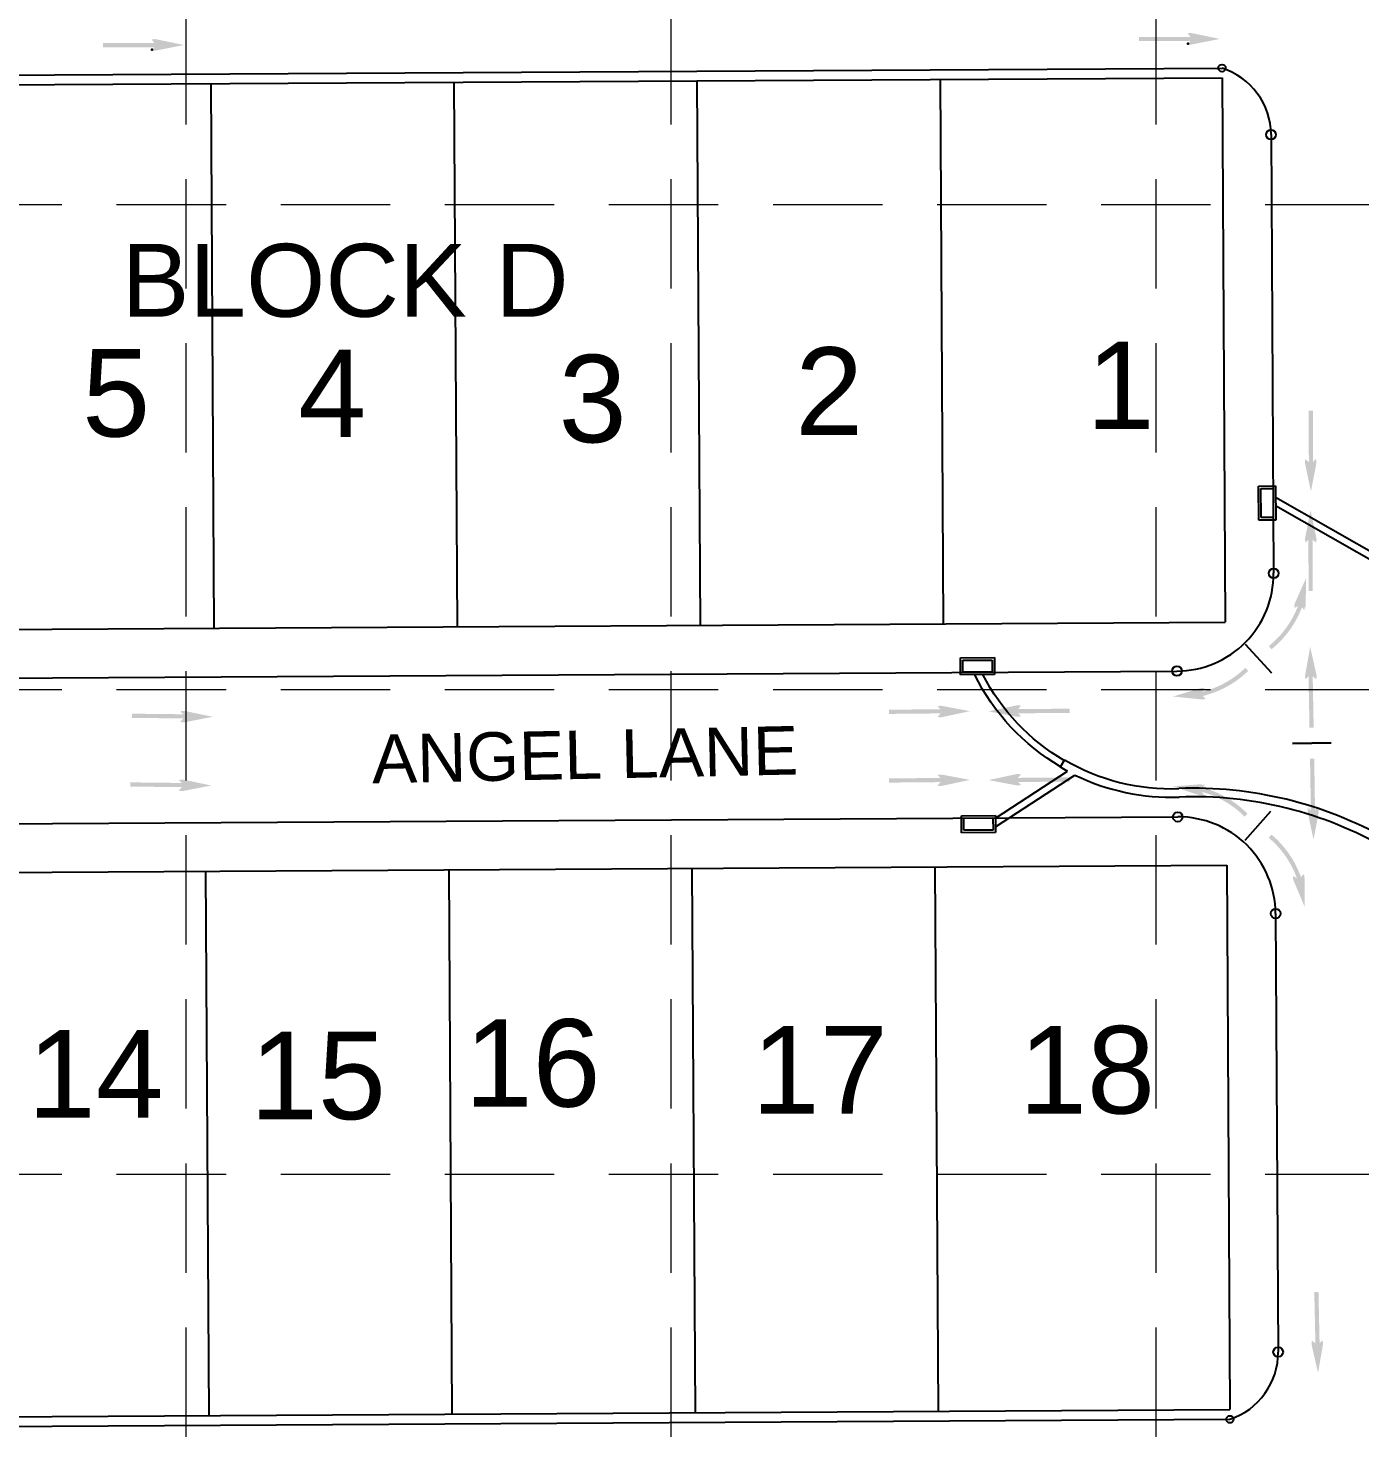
# Model space of a CAD drawing. Header units: inches. Extents: x -5337 to 1057, y 15227 to 19227.
# Drawn here: x -3967.8 to -3694, y 16972.4 to 17263 of the extents above; entities that cross this region are included whole.
import ezdxf
from ezdxf.enums import TextEntityAlignment as Align

# ---------------------------------------------------------------- set-up
doc = ezdxf.new("R2010")
doc.units = ezdxf.units.IN
doc.header["$LTSCALE"] = 150
doc.header["$MEASUREMENT"] = 0
doc.linetypes.add('HIDDEN', pattern=[0.375, 0.25, -0.125])
for name, color, linetype in [('1 BLOCK NUMBERS', 7, 'Continuous'), ('1 LOT NUMBER', 7, 'Continuous'), ('grid', 7, 'HIDDEN'), ('LOT NUM', 7, 'Continuous'), ('LOTLINE', 7, 'Continuous'), ('PAVING', 7, 'Continuous'), ('ROW', 7, 'Continuous'), ('STORM', 7, 'Continuous'), ('STORM INLET', 7, 'Continuous')]:
    doc.layers.add(name, color=color, linetype=linetype)
doc.styles.get("Standard").update_dxf_attribs({"font": 'ARIAL.TTF', "height": 25})

msp = doc.modelspace()

# ---------------------------------------------------------------- hatches: boundary and pattern name
at = {"layer": 'PAVING', "linetype": 'Continuous', "lineweight": 30}
h = msp.add_hatch(color=256, dxfattribs=at)
edge = h.paths.add_edge_path()
edge.add_line((-3729.334141956288, 17261.82795502096), (-3728.786367224282, 17261.21972894834))
edge.add_line((-3728.786367224282, 17261.21972894834), (-3739.370355146313, 17261.22360438298))
edge.add_line((-3739.370355146313, 17261.22360438298), (-3739.366688435373, 17260.36362481587))
edge.add_line((-3739.366688435375, 17260.36362481587), (-3728.786605593024, 17260.35976815052))
edge.add_line((-3728.786605593026, 17260.35976815052), (-3729.322809847323, 17259.85999453818))
edge.add_line((-3729.322809847321, 17259.85999453819), (-3729.323732457966, 17259.85850388909))
edge.add_ellipse((-3728.788744893172, 17259.8110293909), major_axis=(-0.5599999505631703, 0.0002171318721258616), ratio=0.2857142857142858, start_angle=342.8173277777778, end_angle=484.7269333333335)
edge.add_line((-3728.469782987744, 17259.67940549453), (-3728.470900035498, 17259.67968843004))
edge.add_line((-3728.470900035498, 17259.67968843004), (-3722.738486504913, 17260.81357222877))
edge.add_line((-3722.738486504913, 17260.81357222878), (-3728.466096165612, 17261.99567948188))
edge.add_line((-3728.46609616561, 17261.99567948188), (-3728.464798773563, 17261.99660086438))
edge.add_ellipse((-3728.792675216901, 17261.86700929522), major_axis=(-0.5599999505631703, 0.0002171318721258616), ratio=0.2857142857142857, start_angle=234.1684722222222, end_angle=374.4967194444445)
edge.add_line((-3729.334861404408, 17261.82716758623), (-3729.334141956288, 17261.82795502096))
edge.add_line((-3729.334141956288, 17261.82795502096), (-3729.334141956288, 17261.82795502096))
h = msp.add_hatch(color=256, dxfattribs=at)
edge = h.paths.add_edge_path()
edge.add_line((-3942.390955895293, 17260.57775967187), (-3941.843181163287, 17259.96953359925))
edge.add_line((-3941.843181163287, 17259.96953359925), (-3952.427169085318, 17259.97340903389))
edge.add_line((-3952.427169085318, 17259.97340903389), (-3952.423502374379, 17259.11342946678))
edge.add_line((-3952.423502374379, 17259.11342946679), (-3941.84341953203, 17259.10957280143))
edge.add_line((-3941.84341953203, 17259.10957280143), (-3942.379623786326, 17258.6097991891))
edge.add_line((-3942.379623786326, 17258.60979918909), (-3942.380546396971, 17258.60830853999))
edge.add_ellipse((-3941.845558832176, 17258.56083404182), major_axis=(-0.5599999505631703, 0.0002171318721258616), ratio=0.2857142857142858, start_angle=342.8173277777778, end_angle=484.7269333333335)
edge.add_line((-3941.526596926748, 17258.42921014545), (-3941.527713974501, 17258.42949308096))
edge.add_line((-3941.527713974499, 17258.42949308096), (-3935.795300443915, 17259.56337687969))
edge.add_line((-3935.795300443917, 17259.56337687969), (-3941.522910104613, 17260.74548413279))
edge.add_line((-3941.522910104613, 17260.74548413279), (-3941.521612712566, 17260.7464055153))
edge.add_ellipse((-3941.849489155904, 17260.61681394614), major_axis=(-0.5599999505631703, 0.0002171318721258616), ratio=0.2857142857142857, start_angle=234.1684722222222, end_angle=374.4967194444445)
edge.add_line((-3942.391675343411, 17260.57697223715), (-3942.390955895291, 17260.57775967187))
edge.add_line((-3942.390955895293, 17260.57775967187), (-3942.390955895293, 17260.57775967187))
at = {"layer": 'PAVING'}
h = msp.add_hatch(color=256, dxfattribs=at)
edge = h.paths.add_edge_path()
edge.add_line((-3703.080567371933, 17174.3107795316), (-3703.579712567611, 17173.7698469354))
edge.add_line((-3703.579712567613, 17173.7698469354), (-3703.613580874295, 17184.35404667264))
edge.add_line((-3703.613580874293, 17184.35404667264), (-3704.473714369224, 17184.35250042017))
edge.add_line((-3704.473714369225, 17184.35250042017), (-3704.439546157555, 17173.7683082326))
edge.add_line((-3704.439546157553, 17173.7683082326), (-3705.048510844103, 17174.31555659535))
edge.add_line((-3705.048510844104, 17174.31555659535), (-3705.05019596185, 17174.31697931158))
edge.add_ellipse((-3705.088485072634, 17173.77468126121), major_axis=(-0.0018205723296114, 0.5599970406318172), ratio=0.2857142857142855, start_angle=345.5032805555555, end_angle=485.8315277777779)
edge.add_line((-3705.217137307465, 17173.44643509958), (-3705.215110628096, 17173.44718899924))
edge.add_line((-3705.215110628096, 17173.44718899924), (-3704.017338917969, 17167.72141825371))
edge.add_line((-3704.017338917969, 17167.72141825371), (-3702.898878883443, 17173.45918212487))
edge.add_line((-3702.898878883441, 17173.45918212487), (-3702.899965677001, 17173.45805401801))
edge.add_ellipse((-3703.032502315458, 17173.77663774295), major_axis=(-0.0018205723296114, 0.5599970406318172), ratio=0.2857142857142858, start_angle=235.2730666666667, end_angle=377.1826722222223)
edge.add_line((-3703.081508443323, 17174.31148718855), (-3703.080567371933, 17174.31077953159))
edge.add_line((-3703.080567371933, 17174.3107795316), (-3703.080567371933, 17174.3107795316))
edge.add_line((-3703.080567371933, 17174.3107795316), (-3703.080567371933, 17174.3107795316))
h = msp.add_hatch(color=256, dxfattribs=at)
edge = h.paths.add_edge_path()
edge.add_line((-3705.028312682971, 17157.27276738307), (-3704.529362390836, 17157.81349500949))
edge.add_line((-3704.529362390835, 17157.8134950095), (-3704.495499117269, 17147.22949520891))
edge.add_line((-3704.495499117269, 17147.22949520891), (-3703.635463074108, 17147.2309389765))
edge.add_line((-3703.635463074108, 17147.2309389765), (-3703.669326347674, 17157.81493877708))
edge.add_line((-3703.669326347674, 17157.81493877708), (-3703.060266725912, 17157.26789286754))
edge.add_line((-3703.060266725912, 17157.26789286755), (-3703.05867185299, 17157.26637186786))
edge.add_ellipse((-3703.020370858523, 17157.80866907906), major_axis=(0.001808300790129319, -0.5599970803926145), ratio=0.2857142857142856, start_angle=345.5032805555555, end_angle=485.8315277777779)
edge.add_line((-3702.891711430677, 17158.13691242138), (-3702.893664425361, 17158.13616049533))
edge.add_line((-3702.893664425361, 17158.13616049533), (-3704.091336167159, 17163.86193375742))
edge.add_line((-3704.091336167159, 17163.86193375742), (-3705.210101139792, 17158.12436227325))
edge.add_line((-3705.21010113979, 17158.12436227324), (-3705.208883315159, 17158.12534423759))
edge.add_ellipse((-3705.076353658045, 17157.80675760837), major_axis=(0.001808300790129319, -0.5599970803926145), ratio=0.2857142857142859, start_angle=235.2730666666667, end_angle=377.1826722222223)
edge.add_line((-3705.027359250658, 17157.271907089), (-3705.028312682969, 17157.27276738307))
edge.add_line((-3705.028312682971, 17157.27276738307), (-3705.028312682971, 17157.27276738307))
edge.add_line((-3705.028312682971, 17157.27276738307), (-3705.028312682971, 17157.27276738307))
at = {"layer": 'PAVING', "linetype": 'Continuous', "lineweight": 30}
h = msp.add_hatch(color=256, dxfattribs=at)
edge = h.paths.add_edge_path()
edge.add_line((-3707.372576376516, 17144.60141155557), (-3704.989748034326, 17149.9432165907))
edge.add_line((-3704.989748034324, 17149.94321659071), (-3705.113749088134, 17144.10378909355))
edge.add_line((-3705.113749088132, 17144.10378909355), (-3705.112704140927, 17144.10357005971))
edge.add_ellipse((-3705.309781338072, 17143.82033491373), major_axis=(-0.1205244358273786, -0.5468765043240476), ratio=0.285714285714286, start_angle=-17.182672222222322, end_angle=124.7269333333333, ccw=False)
edge.add_line((-3705.471085863748, 17143.30803966041), (-3705.474002587862, 17143.30842594443))
edge.add_line((-3705.474002587858, 17143.30842594443), (-3705.847398869304, 17143.93731738445))
edge.add_line((-3705.847398869304, 17143.93731738446), (-3705.839712183246, 17143.92937287976))
edge.add_arc((-3724.954709747468, 17151.14060269742), 20.43000164864094, 308.92249272300944, 339.3307621674539, ccw=False)
edge.add_line((-3712.119182358681, 17135.24613187856), (-3712.659493422954, 17135.9152088683))
edge.add_arc((-3724.954709747468, 17151.14060269742), 19.57000157924148, 308.9224927230094, 338.9982982785651)
edge.add_line((-3706.684747632991, 17144.12679872617), (-3706.685961116435, 17144.12627102146))
edge.add_line((-3706.685961116436, 17144.12627102147), (-3707.393985901916, 17143.72147896312))
edge.add_line((-3707.393985901914, 17143.72147896311), (-3707.396169458134, 17143.72012519639))
edge.add_ellipse((-3707.318595604143, 17144.25821029777), major_axis=(-0.1205244358273786, -0.5468765043240476), ratio=0.2857142857142856, start_angle=-125.83152777777792, end_angle=14.496719444444523, ccw=False)
edge.add_line((-3707.37471887289, 17144.60627222442), (-3707.372583993698, 17144.60302779475))
h = msp.add_hatch(color=256, dxfattribs=at)
edge = h.paths.add_edge_path()
edge.add_line((-3705.000108749377, 17129.14528679097), (-3704.509530613206, 17129.69387538514))
edge.add_line((-3704.509530613206, 17129.69387538514), (-3704.309052740475, 17119.11176059758))
edge.add_line((-3704.309052740475, 17119.11176059758), (-3703.449222363532, 17119.12681982495))
edge.add_line((-3703.449222363532, 17119.12681982495), (-3703.649700236263, 17129.70893461251))
edge.add_line((-3703.649700236265, 17129.70893461251), (-3703.032237008312, 17129.17156773821))
edge.add_line((-3703.032237008312, 17129.17156773821), (-3703.030567720658, 17129.16995790362))
edge.add_ellipse((-3703.000813459632, 17129.71279118036), major_axis=(0.01062886081451215, -0.5598991707083663), ratio=0.2857142857142855, start_angle=345.5032805555555, end_angle=485.8315277777779)
edge.add_line((-3702.877340301744, 17130.04302040507), (-3702.87938816339, 17130.04240557347))
edge.add_line((-3702.87938816339, 17130.04240557347), (-3704.167075016525, 17135.7488501483))
edge.add_line((-3704.167075016525, 17135.7488501483), (-3705.194879080465, 17129.99397379381))
edge.add_line((-3705.194879080465, 17129.99397379381), (-3705.194042695855, 17129.99495474253))
edge.add_ellipse((-3705.05651125754, 17129.67849514902), major_axis=(0.01062886081451215, -0.5598991707083663), ratio=0.2857142857142856, start_angle=235.2730666666667, end_angle=377.1826722222223)
edge.add_line((-3704.999098235696, 17129.14448267289), (-3705.000108749377, 17129.14528679097))
edge.add_line((-3705.000108749377, 17129.14528679097), (-3705.000108749377, 17129.14528679097))
edge.add_line((-3705.000108749377, 17129.14528679097), (-3705.000108749377, 17129.14528679097))
h = msp.add_hatch(color=256, dxfattribs=at)
edge = h.paths.add_edge_path()
edge.add_line((-3726.781392154287, 17127.23532544514), (-3732.376875730253, 17125.53107208337))
edge.add_line((-3732.376875730255, 17125.53107208337), (-3726.566772162161, 17124.93249716909))
edge.add_line((-3726.566772162159, 17124.93249716909), (-3726.566570640616, 17124.93115513899))
edge.add_ellipse((-3726.261149640299, 17125.09171529251), major_axis=(0.5575795570750982, 0.05200997531182858), ratio=0.2857142857142861, start_angle=235.2730666666667, end_angle=377.1826722222223)
edge.add_line((-3725.732846040524, 17125.18846670847), (-3725.733120021028, 17125.19125846369))
edge.add_line((-3725.733120021026, 17125.1912584637), (-3726.310889821238, 17125.63976059074))
edge.add_line((-3726.310889821238, 17125.63976059074), (-3726.303855611106, 17125.63105946047))
edge.add_arc((-3731.097307248763, 17145.49076039975), 20.42999999999999, 283.5697002782846, 313.9779697227291)
edge.add_line((-3716.911088847677, 17130.78919225324), (-3717.508257013436, 17131.40805420845))
edge.add_arc((-3731.097307248763, 17145.49076039975), 19.57000000000002, 283.9021641671735, 313.97796972272903, ccw=False)
edge.add_line((-3726.395326912105, 17126.49401644417), (-3726.39464709505, 17126.49532374976))
edge.add_line((-3726.394647095049, 17126.49532374977), (-3725.905610583304, 17127.14773726141))
edge.add_line((-3725.905610583304, 17127.14773726141), (-3725.903844323544, 17127.14972148404))
edge.add_ellipse((-3726.447391469917, 17127.13924622175), major_axis=(0.5575795570750982, 0.05200997531182858), ratio=0.285714285714286, start_angle=345.5032805555555, end_angle=485.8315277777779)
edge.add_line((-3726.785848290727, 17127.23795736076), (-3726.782892589887, 17127.23543786637))
at = {"layer": 'PAVING'}
h = msp.add_hatch(color=256, dxfattribs=at)
edge = h.paths.add_edge_path()
edge.add_line((-3936.460358783366, 17122.38189444308), (-3935.926840071448, 17121.87526030089))
edge.add_line((-3935.926840071446, 17121.87526030089), (-3946.510273984153, 17121.99375952196))
edge.add_line((-3946.510273984153, 17121.99375952196), (-3946.52113890391, 17121.13391378375))
edge.add_line((-3946.521138903909, 17121.13391378375), (-3935.937799926416, 17121.01521210947))
edge.add_line((-3935.937799926418, 17121.01521210947), (-3936.49355201833, 17120.41423595159))
edge.add_line((-3936.493552018328, 17120.41423595158), (-3936.495093299471, 17120.41255333801))
edge.add_ellipse((-3935.953404108872, 17120.366444204), major_axis=(-0.5599650214039378, 0.006258977878838092), ratio=0.2857142857142856, start_angle=345.5032805555555, end_angle=485.8315277777779)
edge.add_line((-3935.627048242624, 17120.23306958604), (-3935.627866385734, 17120.2349646613))
edge.add_line((-3935.627866385734, 17120.2349646613), (-3929.885309035608, 17121.35003262359))
edge.add_line((-3929.885309035608, 17121.3500326236), (-3935.606155084914, 17122.5514446762))
edge.add_line((-3935.606155084914, 17122.5514446762), (-3935.605234935249, 17122.55016767282))
edge.add_ellipse((-3935.925697674558, 17122.42224119766), major_axis=(-0.5599650214039378, 0.006258977878838092), ratio=0.2857142857142859, start_angle=235.2730666666667, end_angle=377.1826722222223)
edge.add_line((-3936.461198488227, 17122.38095671409), (-3936.460358783366, 17122.38189444308))
edge.add_line((-3936.460358783366, 17122.38189444308), (-3936.460358783366, 17122.38189444308))
edge.add_line((-3936.460358783366, 17122.38189444308), (-3936.460358783366, 17122.38189444308))
h = msp.add_hatch(color=256, dxfattribs=at)
edge = h.paths.add_edge_path()
edge.add_line((-3780.751268467908, 17123.40802980558), (-3780.207327449594, 17122.91256148308))
edge.add_line((-3780.207327449594, 17122.91256148308), (-3790.790910545549, 17122.81048709343))
edge.add_line((-3790.790910545549, 17122.81048709343), (-3790.783863518389, 17121.95039204089))
edge.add_line((-3790.783863518391, 17121.95039204089), (-3780.200282938995, 17122.05256639887))
edge.add_line((-3780.200282938995, 17122.05256639887), (-3780.743439455895, 17121.44000354646))
edge.add_line((-3780.743439455893, 17121.44000354646), (-3780.744801729374, 17121.43844341424))
edge.add_ellipse((-3780.202268667446, 17121.40364243485), major_axis=(-0.5599737540899239, -0.005421690736092805), ratio=0.2857142857142855, start_angle=345.5032805555555, end_angle=485.8315277777779)
edge.add_line((-3779.873201972914, 17121.27710370283), (-3779.874113135435, 17121.27902967107))
edge.add_line((-3779.874113135433, 17121.27902967107), (-3774.156171331295, 17122.51361602063))
edge.add_line((-3774.156171331299, 17122.51361602063), (-3779.900811671752, 17123.59529135494))
edge.add_line((-3779.90081167175, 17123.59529135494), (-3779.899721639304, 17123.59415270361))
edge.add_ellipse((-3780.217446477545, 17123.45957009888), major_axis=(-0.5599737540899239, -0.005421690736092805), ratio=0.2857142857142858, start_angle=235.2730666666667, end_angle=377.1826722222223)
edge.add_line((-3780.75196972185, 17123.40712554414), (-3780.751268467908, 17123.40802980558))
edge.add_line((-3780.751268467908, 17123.40802980558), (-3780.751268467908, 17123.40802980558))
edge.add_line((-3780.751268467908, 17123.40802980558), (-3780.751268467908, 17123.40802980558))
h = msp.add_hatch(color=256, dxfattribs=at)
edge = h.paths.add_edge_path()
edge.add_line((-3763.701021734632, 17121.57032723595), (-3764.245165206161, 17122.06589049365))
edge.add_line((-3764.245165206161, 17122.06589049365), (-3753.661384690107, 17122.16806988474))
edge.add_line((-3753.661384690107, 17122.16806988475), (-3753.668531685596, 17123.02816242073))
edge.add_line((-3753.668531685596, 17123.02816242073), (-3764.252207200207, 17122.92578560954))
edge.add_line((-3764.252207200205, 17122.92578560954), (-3763.708948198415, 17123.53825101017))
edge.add_line((-3763.708948198415, 17123.53825101017), (-3763.707399700423, 17123.5399463642))
edge.add_ellipse((-3764.249933524836, 17123.57473545474), major_axis=(0.5599736351468279, 0.00543396176354454), ratio=0.2857142857142855, start_angle=345.5032805555555, end_angle=485.8315277777779)
edge.add_line((-3764.579002992206, 17123.7012669757), (-3764.578374487206, 17123.699222369))
edge.add_line((-3764.578374487206, 17123.699222369), (-3770.296313774783, 17122.46453605111))
edge.add_line((-3770.296313774783, 17122.46453605111), (-3764.551378562457, 17121.38306820314))
edge.add_line((-3764.551378562457, 17121.38306820313), (-3764.552432593873, 17121.3842185563))
edge.add_ellipse((-3764.234710704894, 17121.51880812349), major_axis=(0.5599736351468279, 0.00543396176354454), ratio=0.2857142857142858, start_angle=235.2730666666667, end_angle=377.1826722222223)
edge.add_line((-3763.700188609964, 17121.57126439153), (-3763.701021734632, 17121.57032723594))
edge.add_line((-3763.701021734632, 17121.57032723595), (-3763.701021734632, 17121.57032723595))
edge.add_line((-3763.701021734632, 17121.57032723595), (-3763.701021734632, 17121.57032723595))
at = {"layer": 'PAVING', "linetype": 'Continuous', "lineweight": 30}
h = msp.add_hatch(color=256, dxfattribs=at)
edge = h.paths.add_edge_path()
edge.add_line((-3704.53838025458, 17102.66127295327), (-3704.029020153612, 17102.13011864342))
edge.add_line((-3704.02902015361, 17102.13011864343), (-3704.19749769113, 17112.71281542987))
edge.add_line((-3704.197497691128, 17112.71281542987), (-3703.337663621716, 17112.72777472543))
edge.add_line((-3703.337663621716, 17112.72777472543), (-3703.1691860842, 17102.14507793898))
edge.add_line((-3703.1691860842, 17102.14507793899), (-3702.570799512963, 17102.70355406812))
edge.add_line((-3702.570799512963, 17102.70355406812), (-3702.569192969682, 17102.70518507771))
edge.add_ellipse((-3702.520535520171, 17102.16371879529), major_axis=(-0.008893724750284859, 0.5599294202863395), ratio=0.2857142857142856, start_angle=-125.83152777777792, end_angle=14.496719444444523, ccw=False)
edge.add_line((-3702.385626757818, 17101.83799408421), (-3702.387737385015, 17101.83862366513))
edge.add_line((-3702.387737385015, 17101.83862366513), (-3703.475644073118, 17096.09083287343))
edge.add_line((-3703.475644073118, 17096.09083287344), (-3704.703522994005, 17101.8062919849))
edge.add_line((-3704.703522994003, 17101.8062919849), (-3704.702596756821, 17101.80527841698))
edge.add_ellipse((-3704.576179567111, 17102.12633957159), major_axis=(-0.008893724750284859, 0.5599294202863395), ratio=0.2857142857142858, start_angle=-17.182672222222322, end_angle=124.7269333333333, ccw=False)
edge.add_line((-3704.537415240651, 17102.66202876014), (-3704.538380254577, 17102.66127295328))
edge.add_line((-3704.53838025458, 17102.66127295327), (-3704.53838025458, 17102.66127295327))
edge.add_line((-3704.53838025458, 17102.66127295327), (-3704.53838025458, 17102.66127295327))
at = {"layer": 'PAVING'}
h = msp.add_hatch(color=256, dxfattribs=at)
edge = h.paths.add_edge_path()
edge.add_line((-3936.756471542902, 17108.24826642287), (-3936.222947797865, 17107.74143234402))
edge.add_line((-3936.222947797867, 17107.74143234402), (-3946.806489228577, 17107.86022895352))
edge.add_line((-3946.806489228577, 17107.86022895352), (-3946.817351631775, 17107.00028324698))
edge.add_line((-3946.817351631775, 17107.00028324698), (-3936.233812717623, 17106.88158660581))
edge.add_line((-3936.233812717623, 17106.88158660581), (-3936.789764746194, 17106.28060541482))
edge.add_line((-3936.789764746194, 17106.28060541482), (-3936.7913089963, 17106.27890968097))
edge.add_ellipse((-3936.249619805702, 17106.23280054696), major_axis=(-0.5599650214039378, 0.006258977878838092), ratio=0.2857142857142856, start_angle=345.5032805555555, end_angle=485.8315277777779)
edge.add_line((-3935.923263939452, 17106.09942592899), (-3935.923881693498, 17106.10143912598))
edge.add_line((-3935.923881693499, 17106.10143912598), (-3930.181421795145, 17107.21640460338))
edge.add_line((-3930.181421795143, 17107.21640460338), (-3935.902565232878, 17108.41770913798))
edge.add_line((-3935.90256523288, 17108.41770913798), (-3935.901450632076, 17108.41652401577))
edge.add_ellipse((-3936.221913371386, 17108.28859754062), major_axis=(-0.5599650214039378, 0.006258977878838092), ratio=0.2857142857142859, start_angle=235.2730666666667, end_angle=377.1826722222223)
edge.add_line((-3936.757414185055, 17108.24731305704), (-3936.7564715429, 17108.24826642287))
edge.add_line((-3936.756471542902, 17108.24826642287), (-3936.756471542902, 17108.24826642287))
edge.add_line((-3936.756471542902, 17108.24826642287), (-3936.756471542902, 17108.24826642287))
h = msp.add_hatch(color=256, dxfattribs=at)
edge = h.paths.add_edge_path()
edge.add_line((-3780.752610289646, 17109.27131889216), (-3780.208466818116, 17108.77575563445))
edge.add_line((-3780.208466818116, 17108.77575563445), (-3790.79225236729, 17108.67377618001))
edge.add_line((-3790.792252367288, 17108.67377618002), (-3790.785205340128, 17107.81368112747))
edge.add_line((-3790.785205340128, 17107.81368112747), (-3780.201524792403, 17107.91585800201))
edge.add_line((-3780.201524792403, 17107.91585800201), (-3780.744783794191, 17107.30339260137))
edge.add_line((-3780.744783794189, 17107.30339260137), (-3780.74616442476, 17107.30169609012))
edge.add_ellipse((-3780.203631362836, 17107.26689511072), major_axis=(-0.5599737540899239, -0.005421690736092805), ratio=0.2857142857142855, start_angle=345.5032805555555, end_angle=485.8315277777779)
edge.add_line((-3779.874564668302, 17107.1403563787), (-3779.875357505403, 17107.14242124254))
edge.add_line((-3779.875357505402, 17107.14242124254), (-3774.157413184706, 17108.37690762377))
edge.add_line((-3774.157413184706, 17108.37690762377), (-3779.902253461818, 17109.45857792496))
edge.add_line((-3779.902253461818, 17109.45857792497), (-3779.901084334688, 17109.45740537948))
edge.add_ellipse((-3780.218809172929, 17109.32282277475), major_axis=(-0.5599737540899239, -0.005421690736092805), ratio=0.2857142857142858, start_angle=235.2730666666667, end_angle=377.1826722222223)
edge.add_line((-3780.753332417235, 17109.27037822001), (-3780.752610289646, 17109.27131889216))
edge.add_line((-3780.752610289646, 17109.27131889216), (-3780.752610289646, 17109.27131889216))
edge.add_line((-3780.752610289646, 17109.27131889216), (-3780.752610289646, 17109.27131889216))
h = msp.add_hatch(color=256, dxfattribs=at)
edge = h.paths.add_edge_path()
edge.add_line((-3763.702063651383, 17107.4336238722), (-3764.246004669696, 17107.9290921947))
edge.add_line((-3764.246004669694, 17107.9290921947), (-3753.662426606857, 17108.03136652101))
edge.add_line((-3753.662426606857, 17108.03136652101), (-3753.669473634018, 17108.89146157355))
edge.add_line((-3753.669473634016, 17108.89146157355), (-3764.253149148626, 17108.78908476235))
edge.add_line((-3764.253149148626, 17108.78908476235), (-3763.709992631724, 17109.40164761476))
edge.add_line((-3763.709992631724, 17109.40164761476), (-3763.708452903944, 17109.40319901362))
edge.add_ellipse((-3764.250986728355, 17109.43798810417), major_axis=(0.5599736351468279, 0.00543396176354454), ratio=0.2857142857142855, start_angle=345.5032805555555, end_angle=485.8315277777779)
edge.add_line((-3764.580056195726, 17109.56451962513), (-3764.579318952185, 17109.56262149015))
edge.add_line((-3764.579318952185, 17109.56262149015), (-3770.297155754872, 17108.32783772049))
edge.add_line((-3770.297155754874, 17108.32783772048), (-3764.552520447538, 17107.24636232284))
edge.add_line((-3764.552520447538, 17107.24636232284), (-3764.553485797389, 17107.24747120573))
edge.add_ellipse((-3764.235763908411, 17107.38206077291), major_axis=(0.5599736351468279, 0.00543396176354454), ratio=0.2857142857142858, start_angle=235.2730666666667, end_angle=377.1826722222223)
edge.add_line((-3763.701241813482, 17107.43451704096), (-3763.702063651381, 17107.43362387221))
edge.add_line((-3763.702063651383, 17107.4336238722), (-3763.702063651383, 17107.4336238722))
edge.add_line((-3763.702063651383, 17107.4336238722), (-3763.702063651383, 17107.4336238722))
at = {"layer": 'PAVING', "linetype": 'Continuous', "lineweight": 30}
h = msp.add_hatch(color=256, dxfattribs=at)
edge = h.paths.add_edge_path()
edge.add_line((-3726.858845614994, 17105.19049460861), (-3732.417509678067, 17107.01058400308))
edge.add_line((-3732.417509678071, 17107.01058400308), (-3726.596291344627, 17107.48842970454))
edge.add_line((-3726.596291344627, 17107.48842970454), (-3726.596161286438, 17107.48941299631))
edge.add_ellipse((-3726.294143179401, 17107.3225399507), major_axis=(0.5563782007871061, -0.06358693017360362), ratio=0.2857142857142859, start_angle=-17.182672222222322, end_angle=124.7269333333333, ccw=False)
edge.add_line((-3725.767964474957, 17107.21482968648), (-3725.768267049807, 17107.2117798045))
edge.add_line((-3725.768267049809, 17107.2117798045), (-3726.355380464855, 17106.77576666494))
edge.add_line((-3726.355380464855, 17106.77576666494), (-3726.348049112996, 17106.78419983351))
edge.add_arc((-3731.55320946686, 17087.0284106645), 20.43000000000001, 44.831166675371094, 75.23943611981548, ccw=False)
edge.add_line((-3717.064512527206, 17101.43197132408), (-3717.674413524337, 17100.82565397675))
edge.add_arc((-3731.55320946686, 17087.0284106645), 19.57000000000003, 44.83116667537107, 74.90697223092664)
edge.add_line((-3726.45743548726, 17105.92333028721), (-3726.456930630422, 17105.92214074928))
edge.add_line((-3726.45693063042, 17105.92214074929), (-3725.981411781315, 17105.25979769305))
edge.add_line((-3725.981411781315, 17105.25979769305), (-3725.979686568626, 17105.25755237771))
edge.add_ellipse((-3726.522898606454, 17105.27932193006), major_axis=(0.5563782007871061, -0.06358693017360362), ratio=0.2857142857142858, start_angle=-125.83152777777792, end_angle=14.496719444444523, ccw=False)
edge.add_line((-3726.863333838488, 17105.18766626169), (-3726.860326412272, 17105.19012378385))
h = msp.add_hatch(color=256, dxfattribs=at)
edge = h.paths.add_edge_path()
edge.add_line((-3707.586887421645, 17087.67233665311), (-3705.315619324496, 17082.28208733319))
edge.add_line((-3705.315619324496, 17082.28208733319), (-3705.31820690858, 17088.12287201201))
edge.add_line((-3705.31820690858, 17088.12287201201), (-3705.317050994156, 17088.12320489575))
edge.add_ellipse((-3705.508199127524, 17088.41047470176), major_axis=(-0.1091326498091853, 0.5492632017035417), ratio=0.2857142857142861, start_angle=235.2730666666667, end_angle=377.1826722222223)
edge.add_line((-3705.658821758545, 17088.92601165781), (-3705.66171887274, 17088.925681585))
edge.add_line((-3705.66171887274, 17088.925681585), (-3706.048212868809, 17088.30465855725))
edge.add_line((-3706.048212868807, 17088.30465855724), (-3706.040281604593, 17088.31247383922))
edge.add_arc((-3725.301019852004, 17081.50006881862), 20.42999999999999, 19.47837479888964, 49.88664424333409)
edge.add_line((-3712.137931325735, 17097.12434476368), (-3712.692031061273, 17096.46664161994))
edge.add_arc((-3725.301019852004, 17081.50006881862), 19.57000000000002, 19.810838687778528, 49.8866442433341, ccw=False)
edge.add_line((-3706.889237565305, 17088.13265300784), (-3706.890667424963, 17088.13330342655))
edge.add_line((-3706.890667424963, 17088.13330342655), (-3707.589836700787, 17088.55244116494))
edge.add_line((-3707.589836700787, 17088.55244116494), (-3707.592053765437, 17088.55402413745))
edge.add_ellipse((-3707.525679705202, 17088.01444308184), major_axis=(-0.1091326498091853, 0.5492632017035417), ratio=0.2857142857142858, start_angle=345.5032805555555, end_angle=485.8315277777779)
edge.add_line((-3707.589024608636, 17087.66762276889), (-3707.586822772577, 17087.67082211997))
at = {"layer": 'PAVING'}
h = msp.add_hatch(color=256, dxfattribs=at)
edge = h.paths.add_edge_path()
edge.add_line((-3701.741907818572, 16992.9863416003), (-3702.230717139897, 16992.43616618519))
edge.add_line((-3702.230717139897, 16992.43616618519), (-3702.461186096638, 17003.01791757662))
edge.add_line((-3702.461186096638, 17003.01791757662), (-3703.321119395423, 17003.00047132662))
edge.add_line((-3703.321119395425, 17003.00047132662), (-3703.090350533696, 16992.41872748486))
edge.add_line((-3703.090350533694, 16992.41872748487), (-3703.709530040303, 16992.95451515605))
edge.add_line((-3703.709530040303, 16992.95451515605), (-3703.711158328848, 16992.95594426519))
edge.add_ellipse((-3703.739367934571, 16992.41302857229), major_axis=(-0.01222190703346235, 0.5598666135683265), ratio=0.2857142857142856, start_angle=345.5032805555555, end_angle=485.8315277777779)
edge.add_line((-3703.861900975462, 16992.08244939261), (-3703.859851908459, 16992.08325628755))
edge.add_line((-3703.859851908461, 16992.08325628754), (-3702.555929885093, 16986.38066421753))
edge.add_line((-3702.555929885093, 16986.38066421753), (-3701.544202442325, 16992.13824837771))
edge.add_line((-3701.544202442325, 16992.13824837771), (-3701.54534492243, 16992.1371066903))
edge.add_ellipse((-3701.683776219774, 16992.45317365512), major_axis=(-0.01222190703346235, 0.5598666135683265), ratio=0.2857142857142859, start_angle=235.2730666666667, end_angle=377.1826722222223)
edge.add_line((-3701.742708438598, 16992.98702056539), (-3701.741907818574, 16992.9863416003))
edge.add_line((-3701.741907818572, 16992.9863416003), (-3701.741907818572, 16992.9863416003))
edge.add_line((-3701.741907818572, 16992.9863416003), (-3701.741907818572, 16992.9863416003))

# ---------------------------------------------------------------- linework, layer by layer
at = {"layer": 'grid', "color": 252, "linetype": 'HIDDEN', "lineweight": 0, "ltscale": 0.6}
for p, q in [((-3935.393858640692, 19121.98416579754), (-3935.393858640692, 15630.29360565876)), ((-3835.643858640683, 19121.98416579754), (-3835.643858640683, 15630.29360565876)), ((-3735.893858640675, 19121.98416579754), (-3735.893858640675, 15630.29360565876)), ((-5232.143858640806, 17226.73416579738), (952.3561413597372, 17226.73416579738)), ((-5232.143858640806, 17126.98416579737), (952.3561413597372, 17126.98416579737)), ((-5232.143858640806, 17027.23416579736), (952.3561413597372, 17027.23416579736))]:
    msp.add_line(p, q, dxfattribs=at)
at = {"layer": 'LOTLINE'}
for p, q in [((-3930.285441993297, 17251.59561227322), (-3929.628237854808, 17139.59758103257)), ((-3880.286289432732, 17251.88896311313), (-3879.629085294242, 17139.89093187249)), ((-3830.287139388725, 17252.18241392139), (-3829.629932733676, 17140.18428271241)), ((-3780.28798682816, 17252.4757647613), (-3779.630880141442, 17140.47763103577)), ((-3831.336520005048, 17090.17339682289), (-3830.679415834888, 16978.17536306568)), ((-3781.337469929371, 17090.46684511458), (-3780.680263274322, 16978.4687139056)), ((-3931.334825126178, 17089.58669514304), (-3930.677618471131, 16977.58856393407)), ((-3881.335672565612, 17089.88004598297), (-3880.678568395453, 16977.88201222576))]:
    msp.add_line(p, q, dxfattribs=at)
at = {"layer": 'PAVING'}
for p, q in [((-4178.283495472804, 17252.14046868194), (-3722.300617731293, 17254.8160920298)), ((-3712.220278544914, 17241.12093235977), (-3711.690656352192, 17150.87647987912)), ((-3717.511361538114, 17136.2875780706), (-3712.090584390358, 17130.4041317919)), ((-4175.592254335719, 17128.15412843342), (-3731.572996530807, 17130.75945802195)), ((-3717.545434143971, 17095.96114909273), (-3712.251293847661, 17101.95887873344)), ((-4175.773704787787, 17098.15256052533), (-3731.396986530166, 17100.75998647928)), ((-3711.279867221223, 17080.87774878555), (-3710.750499460399, 16990.65929813684)), ((-4185.84111938971, 16974.09131751656), (-3720.669686828343, 16976.82079327903))]:
    msp.add_line(p, q, dxfattribs=at)
at = {"layer": 'PAVING', "linetype": 'Continuous', "lineweight": 30}
msp.add_line((-3699.825666675953, 17115.96946501283), (-3707.825050651252, 17115.87002254328), dxfattribs=at)
at = {"layer": 'PAVING'}
for centre, radius in [((-3722.300629008352, 17254.81609008993), 0.75), ((-3712.220232526945, 17241.12097874519), 1), ((-3711.690681077091, 17150.87650467825), 1), ((-3731.572984162402, 17130.7594944234), 1), ((-3731.396956126055, 17100.760010859), 1), ((-3711.279947799039, 17080.87770582309), 1), ((-3710.750478985252, 16990.65929307883), 1), ((-3720.669676887312, 16976.82079517041), 0.75)]:
    msp.add_circle(centre, radius, dxfattribs=at)
for centre, radius, start, end in [((-3726.719775920797, 17241.00590759418), 14.5, 0.4547007243271525, 72.2557479465441), ((-3731.690336771875, 17150.75915012956), 20, 270.3361923909681, 0.3361979465327209), ((-3731.279603516581, 17080.76035515284), 20, 0.3361868354029536, 90.33619239096801), ((-3725.250252656204, 16990.57827770267), 14.5, 288.4152618354689, 0.3201285020757528)]:
    msp.add_arc(centre, radius, start, end, dxfattribs=at)
at = {"layer": 'PAVING', "linetype": 'Continuous', "lineweight": 30}
for p in [(-3942.379623786303, 17258.60979918909), (-3729.322809847297, 17259.85999453819)]:
    msp.add_point(p, dxfattribs=at)
at = {"layer": 'ROW'}
for p, q in [((-4178.39748273162, 17250.1397664965), (-3722.288981854103, 17252.81605143363)), ((-3722.288981854103, 17252.81605143363), (-3721.631877683943, 17140.81801767642)), ((-4185.923760939408, 17138.09367791354), (-3721.631877683943, 17140.81801767642)), ((-4185.691720884266, 17088.09418232256), (-3721.338426875693, 17090.81886763241)), ((-3721.338426875693, 17090.81886763241), (-3720.681322705534, 16978.82083387521)), ((-4185.774939641495, 16976.09171650199), (-3720.681322705534, 16978.82083387521))]:
    msp.add_line(p, q, dxfattribs=at)
at = {"layer": 'STORM', "color": 5}
for p, q in [((-3688.706216299142, 17153.59835188404), (-3711.282034502779, 17166.45647662268)), ((-3688.696053194895, 17151.86633089915), (-3711.271970283622, 17164.724511958)), ((-3754.689978613278, 17112.48691866233), (-3755.572325724237, 17110.97563525219)), ((-3768.906088161943, 17100.50361227582), (-3754.101468585857, 17110.15321026422)), ((-3768.895697778391, 17098.71988565855), (-3752.560969047783, 17109.3668033111))]:
    msp.add_line(p, q, dxfattribs=at)
at = {"layer": 'STORM', "color": 5, "extrusion": (0, 0, -1)}
for radius, start, end in [(45.02658864363318, 300.2798148129265, 333.69711337079), (43.52658864363318, 300.2799090890284, 332.731525805984), (45.15158864363318, 298.1412574083999, 300.2798059286987)]:
    msp.add_arc((3732.805859115177, 17149.96731548284), radius, start, end, dxfattribs=at)
at = {"layer": 'STORM', "color": 5}
for centre, radius, start, end in [((-3732.805859115178, 17149.96731548285), 43.40158864363542, 239.7201242840502, 272.1442050818182), ((-3732.805859115182, 17149.96731548284), 45.15158864363064, 244.0536999244349, 272.1442050818182), ((-3728.156087363417, 17025.77774221871), 80.87499999989143, 60.63294747929911, 92.14420508176615), ((-3728.156087363415, 17025.7777422187), 79.12499999990334, 59.90741127100945, 92.1442050818182)]:
    msp.add_arc(centre, radius, start, end, dxfattribs=at)
at = {"layer": 'STORM INLET', "color": 5}
for p, q in [((-3714.796069154123, 17168.81881274805), (-3711.295773811209, 17168.83920618748)), ((-3714.754802566102, 17161.81903439166), (-3714.796069154123, 17168.81881274805)), ((-3711.295773811209, 17168.83920618748), (-3711.255009581393, 17161.83951521661)), ((-3714.293095018498, 17168.32151288992), (-3711.792971184446, 17168.33613460008)), ((-3714.257895031618, 17162.32169855606), (-3714.293095018498, 17168.32151288992)), ((-3711.792971184446, 17168.33613460008), (-3711.757971134224, 17162.33631523309)), ((-3711.255009581393, 17161.83951521661), (-3714.754802566102, 17161.81903439166)), ((-3711.757971134224, 17162.33631523309), (-3714.257895031618, 17162.32169855606)), ((-3776.099817401677, 17133.49808184848), (-3769.100046594955, 17133.53964834149)), ((-3776.079234091832, 17129.998191412), (-3776.099817401677, 17133.49808184848)), ((-3775.597153237277, 17133.00117431399), (-3769.597346453083, 17133.03667420586)), ((-3775.582339140141, 17130.50135541805), (-3775.597153237277, 17133.00117431399)), ((-3769.597346453083, 17133.03667420586), (-3769.582522289713, 17130.5364554366)), ((-3769.100046594955, 17133.53964834149), (-3769.079453218874, 17130.03935803169)), ((-3769.079453218874, 17130.03935803169), (-3776.079234091832, 17129.998191412)), ((-3769.582522289713, 17130.5364554366), (-3775.582339140141, 17130.50135541805)), ((-3775.908993303899, 17100.99879140986), (-3768.909212430943, 17101.03995802955)), ((-3775.888712415603, 17097.49899339204), (-3775.908993303899, 17100.99879140986)), ((-3775.406326622942, 17100.50178390704), (-3769.406512289072, 17100.53698389392)), ((-3775.391712462464, 17098.00195997798), (-3775.406326622942, 17100.50178390704)), ((-3769.406512289072, 17100.53698389392), (-3769.391990547248, 17098.03685754332)), ((-3768.909212430943, 17101.03995802955), (-3768.88882402464, 17097.53986262329)), ((-3768.88882402464, 17097.53986262329), (-3775.888712415603, 17097.49899339204)), ((-3769.391990547248, 17098.03685754332), (-3775.391712462464, 17098.00195997798))]:
    msp.add_line(p, q, dxfattribs=at)

# ---------------------------------------------------------------- texts
at = {"layer": '1 BLOCK NUMBERS'}
msp.add_text('BLOCK D ', height=15, dxfattribs=at).set_placement((-3948.644615376686, 17211.15496688359), align=Align.MIDDLE_LEFT)
at = {"layer": '1 LOT NUMBER'}
for s, p in [('2', (-3810.086004434666, 17188.35567315303)), ('1', (-3750.174829245096, 17189.5596542429)), ('5', (-3956.73624559364, 17188.00982448015)), ('4', (-3912.310101367661, 17187.91150325999)), ('3', (-3858.730940771293, 17186.82701072942)), ('16', (-3878.08373622432, 17050.14576161478)), ('14', (-3967.92757335323, 17047.88407259023)), ('15', (-3922.232161631697, 17047.5606219301)), ('17', (-3819.009022176204, 17048.72338464599)), ('18', (-3764.060092620086, 17048.73478602211))]:
    msp.add_text(s, height=18, dxfattribs=at).set_placement(p, align=Align.MIDDLE_LEFT)
at = {"layer": 'LOT NUM'}
msp.add_text('ANGEL LANE             ', height=10, rotation=1.203620168821888, dxfattribs=at).set_placement((-3897.160778339619, 17112.65576229258), align=Align.MIDDLE_LEFT)

doc.saveas('drawing.dxf')
